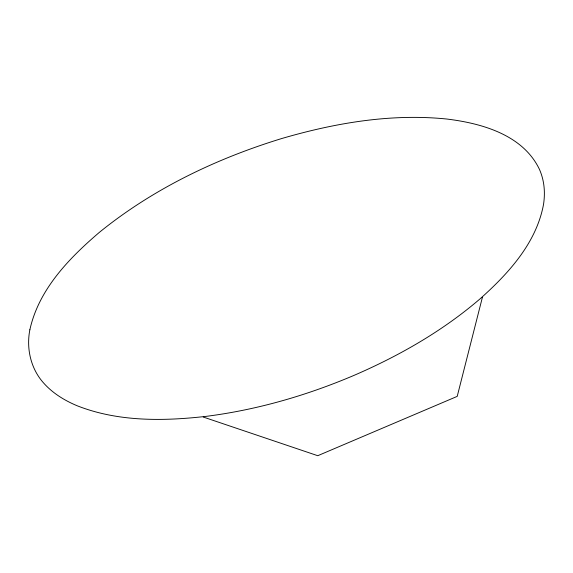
<?xml version="1.0" encoding="UTF-8"?>
<svg xmlns="http://www.w3.org/2000/svg" width="573" height="573" viewBox="0 0 573 573"><rect width="100%" height="100%" fill="white"/><g stroke="black" fill="none" stroke-linecap="round" stroke-linejoin="round"><path stroke-width="0.86" d="M482.409 297.294L457.211 396.38L317.757 455.707L203.265 417.037M29.868 329.769C26.114 348.656 30.87 369.184 44.057 383.487A498.36 173.712 -25 0 0 77.255 405.799C118.074 421.857 163.205 421.241 206.13 416.356C257.012 409.903 306.72 395.477 353.87 375.444C399.152 355.883 442.542 331.094 480.045 298.862C508.38 273.6 536.314 243.117 543.498 204.554A490.832 167.832 -19.2 0 0 539.272 168.992C522.619 134.727 481.707 123.295 446.797 119.026C391.158 113.347 335.076 122.959 281.73 138.53C216.121 158.642 152.912 188.904 99.437 232.301C69.039 258.244 38.728 289.437 29.868 329.769"/></g></svg>
